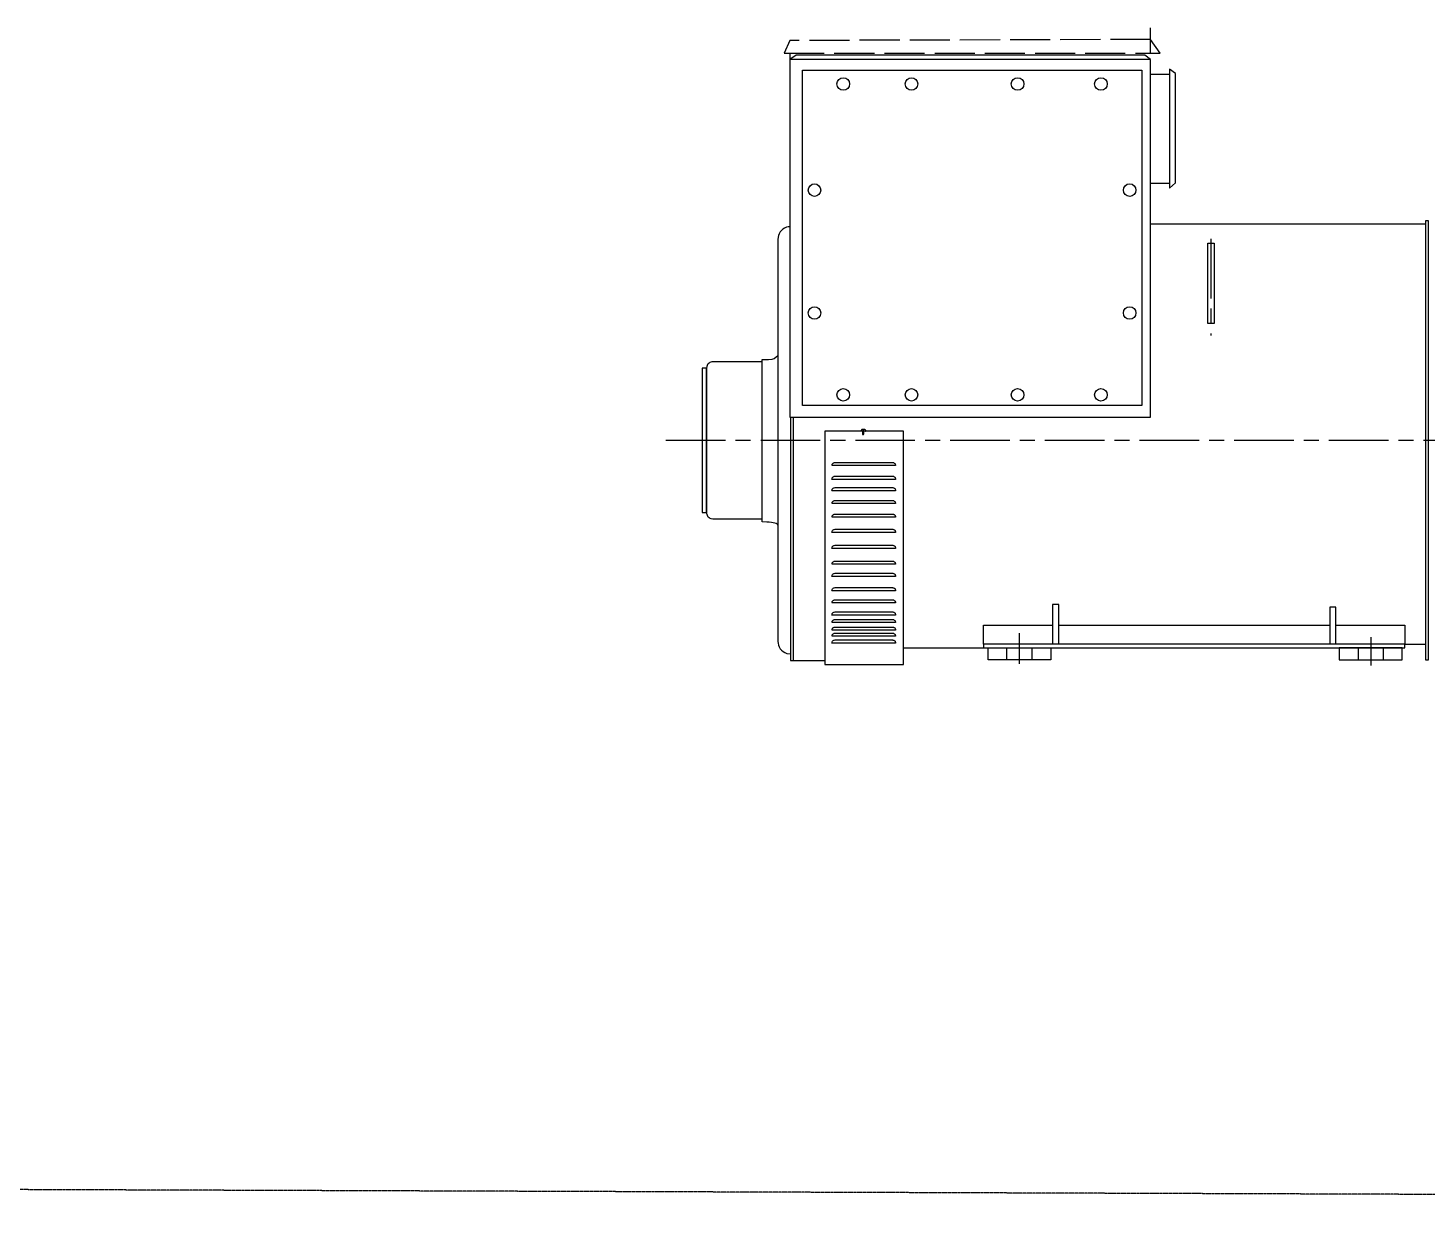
# Model space of a CAD drawing. Header units: millimetres. Extents: x -7277357 to 14022354, y -2768861 to 8298078.
# Drawn here: x -4713721 to -4490648, y 4151240 to 4339960 of the extents above; entities that cross this region are included whole.
import ezdxf

# ---------------------------------------------------------------- set-up
doc = ezdxf.new("R2010")
doc.units = ezdxf.units.MM
doc.header["$LTSCALE"] = 10
for name, pattern in [('0', [0]), ('2', [15.1, 9.5, -1.6, 2.4, -1.6]), ('3', [8, 6.4, -1.6]), ('5', [0]), ('CENTER2', [1.125, 0.75, -0.125, 0.125, -0.125])]:
    doc.linetypes.add(name, pattern=pattern)
for name, color, linetype in [('L0-1', 1, '0'), ('L2-1', 7, '2'), ('L3-1', 7, '3'), ('L5-1', 7, '5'), ('LCL-7', 7, '2')]:
    doc.layers.add(name, color=color, linetype=linetype)

# ---------------------------------------------------------------- blocks, each defined once
blk = doc.blocks.new('ENGINE')
at = {"layer": 'L0-1', "color": 7}
for points in [[(8226, 1837.2), (8217, 1844), (7661.1, 1844), (7651, 1837.2)], [(8212.2, 1285.6), (7670.8, 1285.6), (7670.8, 1819.8), (8212.2, 1819.8), (8212.2, 1285.6)], [(7771.7, 1244.7), (7771.8, 1244.8), (7771.8, 1244.9), (7771.8, 1245.1), (7771.9, 1245.2), (7771.9, 1245.4), (7771.9, 1245.5), (7771.8, 1245.7), (7771.8, 1245.8), (7771.7, 1246.1), (7771.7, 1246.1), (7771.7, 1246.2), (7771.6, 1246.3), (7771.6, 1246.3), (7771.5, 1246.4), (7771.4, 1246.5), (7771.3, 1246.6), (7771.2, 1246.6), (7771.2, 1246.7), (7771, 1246.9), (7771, 1246.9), (7770.8, 1246.9), (7770.6, 1247), (7770.5, 1247.1), (7770.3, 1247.2), (7770.2, 1247.2), (7770, 1247.3), (7769.8, 1247.3), (7769.6, 1247.3), (7769.3, 1247.3), (7769.3, 1247.3), (7769.2, 1247.4), (7769, 1247.4), (7768.9, 1247.4), (7768.8, 1247.5), (7768.7, 1247.5), (7768.6, 1247.5), (7768.4, 1247.5), (7768.3, 1247.5), (7768.1, 1247.5), (7767.7, 1247.5), (7767.3, 1247.3), (7767.3, 1247.3), (7767.2, 1247.3), (7767.1, 1247.3), (7767.1, 1247.3), (7767, 1247.3), (7766.9, 1247.2), (7766.8, 1247.2), (7766.7, 1247.2), (7766.6, 1247.2), (7766.4, 1247.2), (7766.4, 1247.2), (7766.2, 1247.2), (7766.1, 1247.1), (7766, 1247.1), (7765.9, 1247.1), (7765.8, 1247.1), (7765.7, 1247.1), (7765.7, 1247), (7765.7, 1247), (7765.7, 1247), (7765.7, 1247), (7765.6, 1247), (7765.5, 1246.9), (7765.4, 1246.9), (7765.3, 1246.8), (7765.2, 1246.8), (7765.1, 1246.7), (7765.1, 1246.6), (7765, 1246.6), (7764.9, 1246.4), (7764.9, 1246.4), (7764.9, 1246.4), (7764.9, 1246.3), (7764.9, 1246.3), (7764.8, 1246.3), (7764.8, 1246.2), (7764.8, 1246.1), (7764.8, 1246), (7764.8, 1245.9), (7764.7, 1245.6), (7764.7, 1245.6), (7764.7, 1245.5), (7764.6, 1245.5), (7764.6, 1245.4), (7764.6, 1245.3), (7764.6, 1245.2), (7764.6, 1245.1), (7764.6, 1245), (7764.6, 1244.9), (7764.6, 1244.7)], [(7814.5, 1194.6), (7815.2, 1194.5), (7816, 1194.4), (7816.7, 1194.1), (7817.4, 1193.6), (7818.1, 1193.1), (7818.6, 1192.5), (7819, 1191.8), (7819.3, 1191), (7819.5, 1189.6), (7718, 1189.6), (7718, 1189.6), (7718.1, 1190.3), (7718.2, 1191), (7718.5, 1191.8), (7718.9, 1192.5), (7719.5, 1193.1), (7720.1, 1193.6), (7720.8, 1194.1), (7721.5, 1194.4), (7723, 1194.6), (7814.5, 1194.6)], [(7814.5, 1172.8), (7815.2, 1172.8), (7816, 1172.6), (7816.7, 1172.3), (7817.4, 1171.9), (7818.1, 1171.4), (7818.6, 1170.7), (7819, 1170), (7819.3, 1169.3), (7819.5, 1167.8), (7718, 1167.8), (7718, 1167.8), (7718.1, 1168.5), (7718.2, 1169.3), (7718.5, 1170), (7718.9, 1170.7), (7719.5, 1171.4), (7720.1, 1171.9), (7720.8, 1172.3), (7721.5, 1172.6), (7723, 1172.8), (7814.5, 1172.8)], [(7814.5, 1154.7), (7815.2, 1154.6), (7816, 1154.5), (7816.7, 1154.2), (7817.4, 1153.8), (7818.1, 1153.2), (7818.6, 1152.6), (7819, 1151.9), (7819.3, 1151.2), (7819.5, 1149.7), (7718, 1149.7), (7718, 1149.7), (7718.1, 1150.4), (7718.2, 1151.2), (7718.5, 1151.9), (7718.9, 1152.6), (7719.5, 1153.2), (7720.1, 1153.8), (7720.8, 1154.2), (7721.5, 1154.5), (7723, 1154.7), (7814.5, 1154.7)], [(7814.5, 1134.1), (7815.2, 1134.1), (7816, 1133.9), (7816.7, 1133.6), (7817.4, 1133.2), (7818.1, 1132.7), (7818.6, 1132.1), (7819, 1131.4), (7819.3, 1130.6), (7819.5, 1129.1), (7718, 1129.1), (7718, 1129.1), (7718.1, 1129.9), (7718.2, 1130.6), (7718.5, 1131.4), (7718.9, 1132.1), (7719.5, 1132.7), (7720.1, 1133.2), (7720.8, 1133.6), (7721.5, 1133.9), (7723, 1134.1), (7814.5, 1134.1)], [(7814.5, 1112.4), (7815.2, 1112.3), (7816, 1112.2), (7816.7, 1111.9), (7817.4, 1111.5), (7818.1, 1110.9), (7818.6, 1110.3), (7819, 1109.6), (7819.3, 1108.9), (7819.5, 1107.4), (7718, 1107.4), (7718, 1107.4), (7718.1, 1108.1), (7718.2, 1108.9), (7718.5, 1109.6), (7718.9, 1110.3), (7719.5, 1110.9), (7720.1, 1111.5), (7720.8, 1111.9), (7721.5, 1112.2), (7723, 1112.4), (7814.5, 1112.4)], [(7814.5, 1088.2), (7815.2, 1088.2), (7816, 1088), (7816.7, 1087.7), (7817.4, 1087.3), (7818.1, 1086.8), (7818.6, 1086.1), (7819, 1085.4), (7819.3, 1084.7), (7819.5, 1083.2), (7718, 1083.2), (7718, 1083.2), (7718.1, 1083.9), (7718.2, 1084.7), (7718.5, 1085.4), (7718.9, 1086.1), (7719.5, 1086.8), (7720.1, 1087.3), (7720.8, 1087.7), (7721.5, 1088), (7723, 1088.2), (7814.5, 1088.2)], [(7814.5, 1062.8), (7815.2, 1062.8), (7816, 1062.6), (7816.7, 1062.3), (7817.4, 1061.9), (7818.1, 1061.4), (7818.6, 1060.8), (7819, 1060.1), (7819.3, 1059.3), (7819.5, 1057.8), (7718, 1057.8), (7718, 1057.8), (7718.1, 1058.6), (7718.2, 1059.3), (7718.5, 1060.1), (7718.9, 1060.8), (7719.5, 1061.4), (7720.1, 1061.9), (7720.8, 1062.3), (7721.5, 1062.6), (7723, 1062.8), (7814.5, 1062.8)], [(7814.5, 1037.5), (7815.2, 1037.4), (7816, 1037.2), (7816.7, 1037), (7817.4, 1036.5), (7818.1, 1036), (7818.6, 1035.4), (7819, 1034.7), (7819.3, 1033.9), (7819.5, 1032.5), (7718, 1032.5), (7718, 1032.5), (7718.1, 1033.2), (7718.2, 1033.9), (7718.5, 1034.7), (7718.9, 1035.4), (7719.5, 1036), (7720.1, 1036.5), (7720.8, 1037), (7721.5, 1037.2), (7723, 1037.5), (7814.5, 1037.5)], [(7814.5, 1018.1), (7815.2, 1018.1), (7816, 1017.9), (7816.7, 1017.6), (7817.4, 1017.2), (7818.1, 1016.7), (7818.6, 1016), (7819, 1015.3), (7819.3, 1014.6), (7819.5, 1013.1), (7718, 1013.1), (7718, 1013.1), (7718.1, 1013.9), (7718.2, 1014.6), (7718.5, 1015.3), (7718.9, 1016), (7719.5, 1016.7), (7720.1, 1017.2), (7720.8, 1017.6), (7721.5, 1017.9), (7723, 1018.1), (7814.5, 1018.1)], [(7814.5, 995.2), (7815.2, 995.1), (7816, 995), (7816.7, 994.7), (7817.4, 994.2), (7818.1, 993.7), (7818.6, 993.1), (7819, 992.4), (7819.3, 991.6), (7819.5, 990.2), (7718, 990.2), (7718, 990.2), (7718.1, 990.9), (7718.2, 991.6), (7718.5, 992.4), (7718.9, 993.1), (7719.5, 993.7), (7720.1, 994.2), (7720.8, 994.7), (7721.5, 995), (7723, 995.2), (7814.5, 995.2)], [(7814.5, 975.8), (7815.2, 975.8), (7816, 975.6), (7816.7, 975.3), (7817.4, 974.9), (7818.1, 974.4), (7818.6, 973.7), (7819, 973), (7819.3, 972.3), (7819.5, 970.8), (7718, 970.8), (7718, 970.8), (7718.1, 971.6), (7718.2, 972.3), (7718.5, 973), (7718.9, 973.7), (7719.5, 974.4), (7720.1, 974.9), (7720.8, 975.3), (7721.5, 975.6), (7723, 975.8), (7814.5, 975.8)], [(7814.5, 956.5), (7815.2, 956.4), (7816, 956.3), (7816.7, 956), (7817.4, 955.6), (7818.1, 955), (7818.6, 954.4), (7819, 953.7), (7819.3, 953), (7819.5, 951.5), (7718, 951.5), (7718, 951.5), (7718.1, 952.2), (7718.2, 953), (7718.5, 953.7), (7718.9, 954.4), (7719.5, 955), (7720.1, 955.6), (7720.8, 956), (7721.5, 956.3), (7723, 956.5), (7814.5, 956.5)], [(7814.5, 944.4), (7815.2, 944.4), (7816, 944.2), (7816.7, 943.9), (7817.4, 943.5), (7818.1, 942.9), (7818.6, 942.3), (7819, 941.6), (7819.3, 940.9), (7819.5, 939.4), (7718, 939.4), (7718, 939.4), (7718.1, 940.1), (7718.2, 940.9), (7718.5, 941.6), (7718.9, 942.3), (7719.5, 942.9), (7720.1, 943.5), (7720.8, 943.9), (7721.5, 944.2), (7723, 944.4), (7814.5, 944.4)], [(7814.5, 932.3), (7815.2, 932.3), (7816, 932.1), (7816.7, 931.8), (7817.4, 931.4), (7818.1, 930.9), (7818.6, 930.2), (7819, 929.5), (7819.3, 928.8), (7819.5, 927.3), (7718, 927.3), (7718, 927.3), (7718.1, 928.1), (7718.2, 928.8), (7718.5, 929.5), (7718.9, 930.2), (7719.5, 930.9), (7720.1, 931.4), (7720.8, 931.8), (7721.5, 932.1), (7723, 932.3), (7814.5, 932.3)], [(7814.5, 922.7), (7815.2, 922.6), (7816, 922.4), (7816.7, 922.1), (7817.4, 921.7), (7818.1, 921.2), (7818.6, 920.6), (7819, 919.9), (7819.3, 919.1), (7819.5, 917.7), (7718, 917.7), (7718, 917.7), (7718.1, 918.4), (7718.2, 919.1), (7718.5, 919.9), (7718.9, 920.6), (7719.5, 921.2), (7720.1, 921.7), (7720.8, 922.1), (7721.5, 922.4), (7723, 922.7), (7814.5, 922.7)], [(7814.5, 911.8), (7815.2, 911.7), (7816, 911.6), (7816.7, 911.3), (7817.4, 910.9), (7818.1, 910.3), (7818.6, 909.7), (7819, 909), (7819.3, 908.3), (7819.5, 906.8), (7718, 906.8), (7718, 906.8), (7718.1, 907.5), (7718.2, 908.3), (7718.5, 909), (7718.9, 909.7), (7719.5, 910.3), (7720.1, 910.9), (7720.8, 911.3), (7721.5, 911.6), (7723, 911.8), (7814.5, 911.8)]]:
    blk.add_lwpolyline(points, dxfattribs=at)
blk.add_lwpolyline([(7769, 1244.7), (7768.8, 1244.8), (7768.6, 1245), (7768.3, 1245.1), (7768, 1245.2), (7767.7, 1245.2), (7767.5, 1245.2), (7767.2, 1245.1), (7767, 1245), (7766.6, 1244.7), (7766.6, 1240.2, 1), (7768.7, 1240.2), (7769, 1244.7)], format="xyb", dxfattribs=at)
for centre in [(7736, 1798), (7844.8, 1798), (8014, 1798), (8146.9, 1798), (7690.1, 1628.8), (8192.8, 1628.8), (7690.1, 1433), (8192.8, 1433), (7736, 1302.5), (7844.8, 1302.5), (8014, 1302.5), (8146.9, 1302.5)]:
    blk.add_circle(centre, 10, dxfattribs=at)
at = {"layer": 'L2-1', "color": 7}
blk.add_line((7453.4, 1230), (10765.9, 1230), dxfattribs=at)
at = {"layer": 'L3-1', "color": 7}
for p, q in [((8226, 1847.2), (8226, 1887.2)), ((7651, 1847.2), (7651, 1837.2)), ((7997, 880), (7997, 899)), ((8037, 880), (8037, 899)), ((8557, 899), (8557, 880)), ((8597, 899), (8597, 880))]:
    blk.add_line(p, q, dxfattribs=at)
blk.add_lwpolyline([(8241.2, 1847.2), (8226, 1868.9), (7651, 1867.2), (7641.8, 1847.2), (8241.2, 1847.2)], dxfattribs=at)
at = {"layer": 'L5-1', "color": 7}
for p, q in [((8256, 1813.1), (8226, 1813.1)), ((8256, 1639.1), (8226, 1639.1)), ((8226, 1575), (8664.3, 1575)), ((8631.7, 905), (8664.3, 905))]:
    blk.add_line(p, q, dxfattribs=at)
for points in [[(8226, 1837.2), (7651, 1837.2), (7651, 1267), (8226, 1267), (8226, 1837.2)], [(8266, 1814.4), (8256, 1821.6), (8256, 1631.9), (8266, 1640.3), (8266, 1814.4)], [(7651, 1570.5), (7648.2, 1570.3), (7645.3, 1569.6), (7642.5, 1568.4), (7639.8, 1566.8), (7637.4, 1564.6), (7635.4, 1562.1), (7633.8, 1559.3), (7632.7, 1556.4), (7631.8, 1550.5), (7631.8, 1230), (7631.8, 909.5), (7631.8, 909.5), (7632, 906.6), (7632.7, 903.6), (7633.9, 900.7), (7635.6, 897.9), (7637.7, 895.4), (7640.2, 893.2), (7643, 891.6), (7646, 890.4), (7651.8, 889.5)], [(8664.3, 905), (8664.3, 880), (8669.3, 880), (8669.3, 1580), (8664.3, 1580), (8664.3, 905)], [(8327.3, 1416.4), (8317.6, 1416.4), (8317.6, 1544), (8327.3, 1544), (8327.3, 1416.4)], [(7631.8, 1095), (7631.6, 1095.7), (7630.7, 1096.5), (7629.3, 1097.2), (7627.2, 1097.9), (7624.5, 1098.5), (7621.4, 1099.1), (7617.9, 1099.5), (7614.2, 1099.8), (7606.8, 1100), (7606.8, 1358.8), (7616.7, 1358.8), (7622.8, 1359.4), (7625.8, 1360.6), (7631.8, 1365)], [(7518, 1345), (7511, 1345), (7511, 1115), (7518, 1115), (7518, 1345)], [(7606.8, 1355), (7528, 1355), (7528, 1355), (7526.5, 1354.9), (7525, 1354.6), (7523.5, 1354), (7522.1, 1353.1), (7520.9, 1352.1), (7519.8, 1350.8), (7519, 1349.4), (7518.4, 1347.9), (7518, 1345), (7518, 1115), (7518, 1115), (7518.1, 1113.6), (7518.4, 1112.1), (7519, 1110.6), (7519.8, 1109.2), (7520.9, 1107.9), (7522.1, 1106.9), (7523.5, 1106), (7525, 1105.4), (7528, 1105), (7606.8, 1105)], [(7651.8, 1267), (7651.8, 879), (7656.3, 879)], [(7656.3, 1267), (7656.3, 879), (7706.5, 879)], [(7766.6, 1244.7), (7706.5, 1244.7), (7706.5, 872.9), (7832.2, 872.9), (7832.2, 1244.7), (7769, 1244.7)], [(8079.8, 905), (8079.8, 968.3), (8069.8, 968.3), (8069.8, 905)], [(8521.7, 905), (8521.7, 964.3), (8511.7, 964.3), (8511.7, 905)], [(7959.8, 905), (7959.8, 935.1), (8069.8, 935.1)], [(8079.8, 935.1), (8511.7, 935.1)], [(8521.7, 935.1), (8631.7, 935.1), (8631.7, 905)], [(7832.2, 899), (7959.8, 899)], [(7959.8, 899), (8631.7, 899), (8631.7, 905), (7959.8, 905), (7959.8, 899)], [(8067, 899), (8067, 880), (7967, 880), (7967, 899), (8067, 899)], [(8527, 899), (8527, 880), (8627, 880), (8627, 899), (8527, 899)]]:
    blk.add_lwpolyline(points, dxfattribs=at)
at = {"layer": 'LCL-7', "color": 7}
for p, q in [((8322, 1551.3), (8322, 1397.1)), ((8017, 873.5), (8017, 922.6)), ((8577, 916.2), (8577, 871.1))]:
    blk.add_line(p, q, dxfattribs=at)

msp = doc.modelspace()

# ---------------------------------------------------------------- linework, layer by layer
at = {"color": 9, "linetype": 'CENTER2', "flags": 128}
msp.add_lwpolyline([(-3667602.96827, 4151239.93205), (-5537705.97495, 4157606.10008)], dxfattribs=at)

# ---------------------------------------------------------------- block references
at = {"color": 1, "xscale": 100, "yscale": 100, "zscale": 100}
msp.add_blockref('ENGINE', (-5357331.50914, 4151239.93205), dxfattribs=at)

doc.saveas('drawing.dxf')
